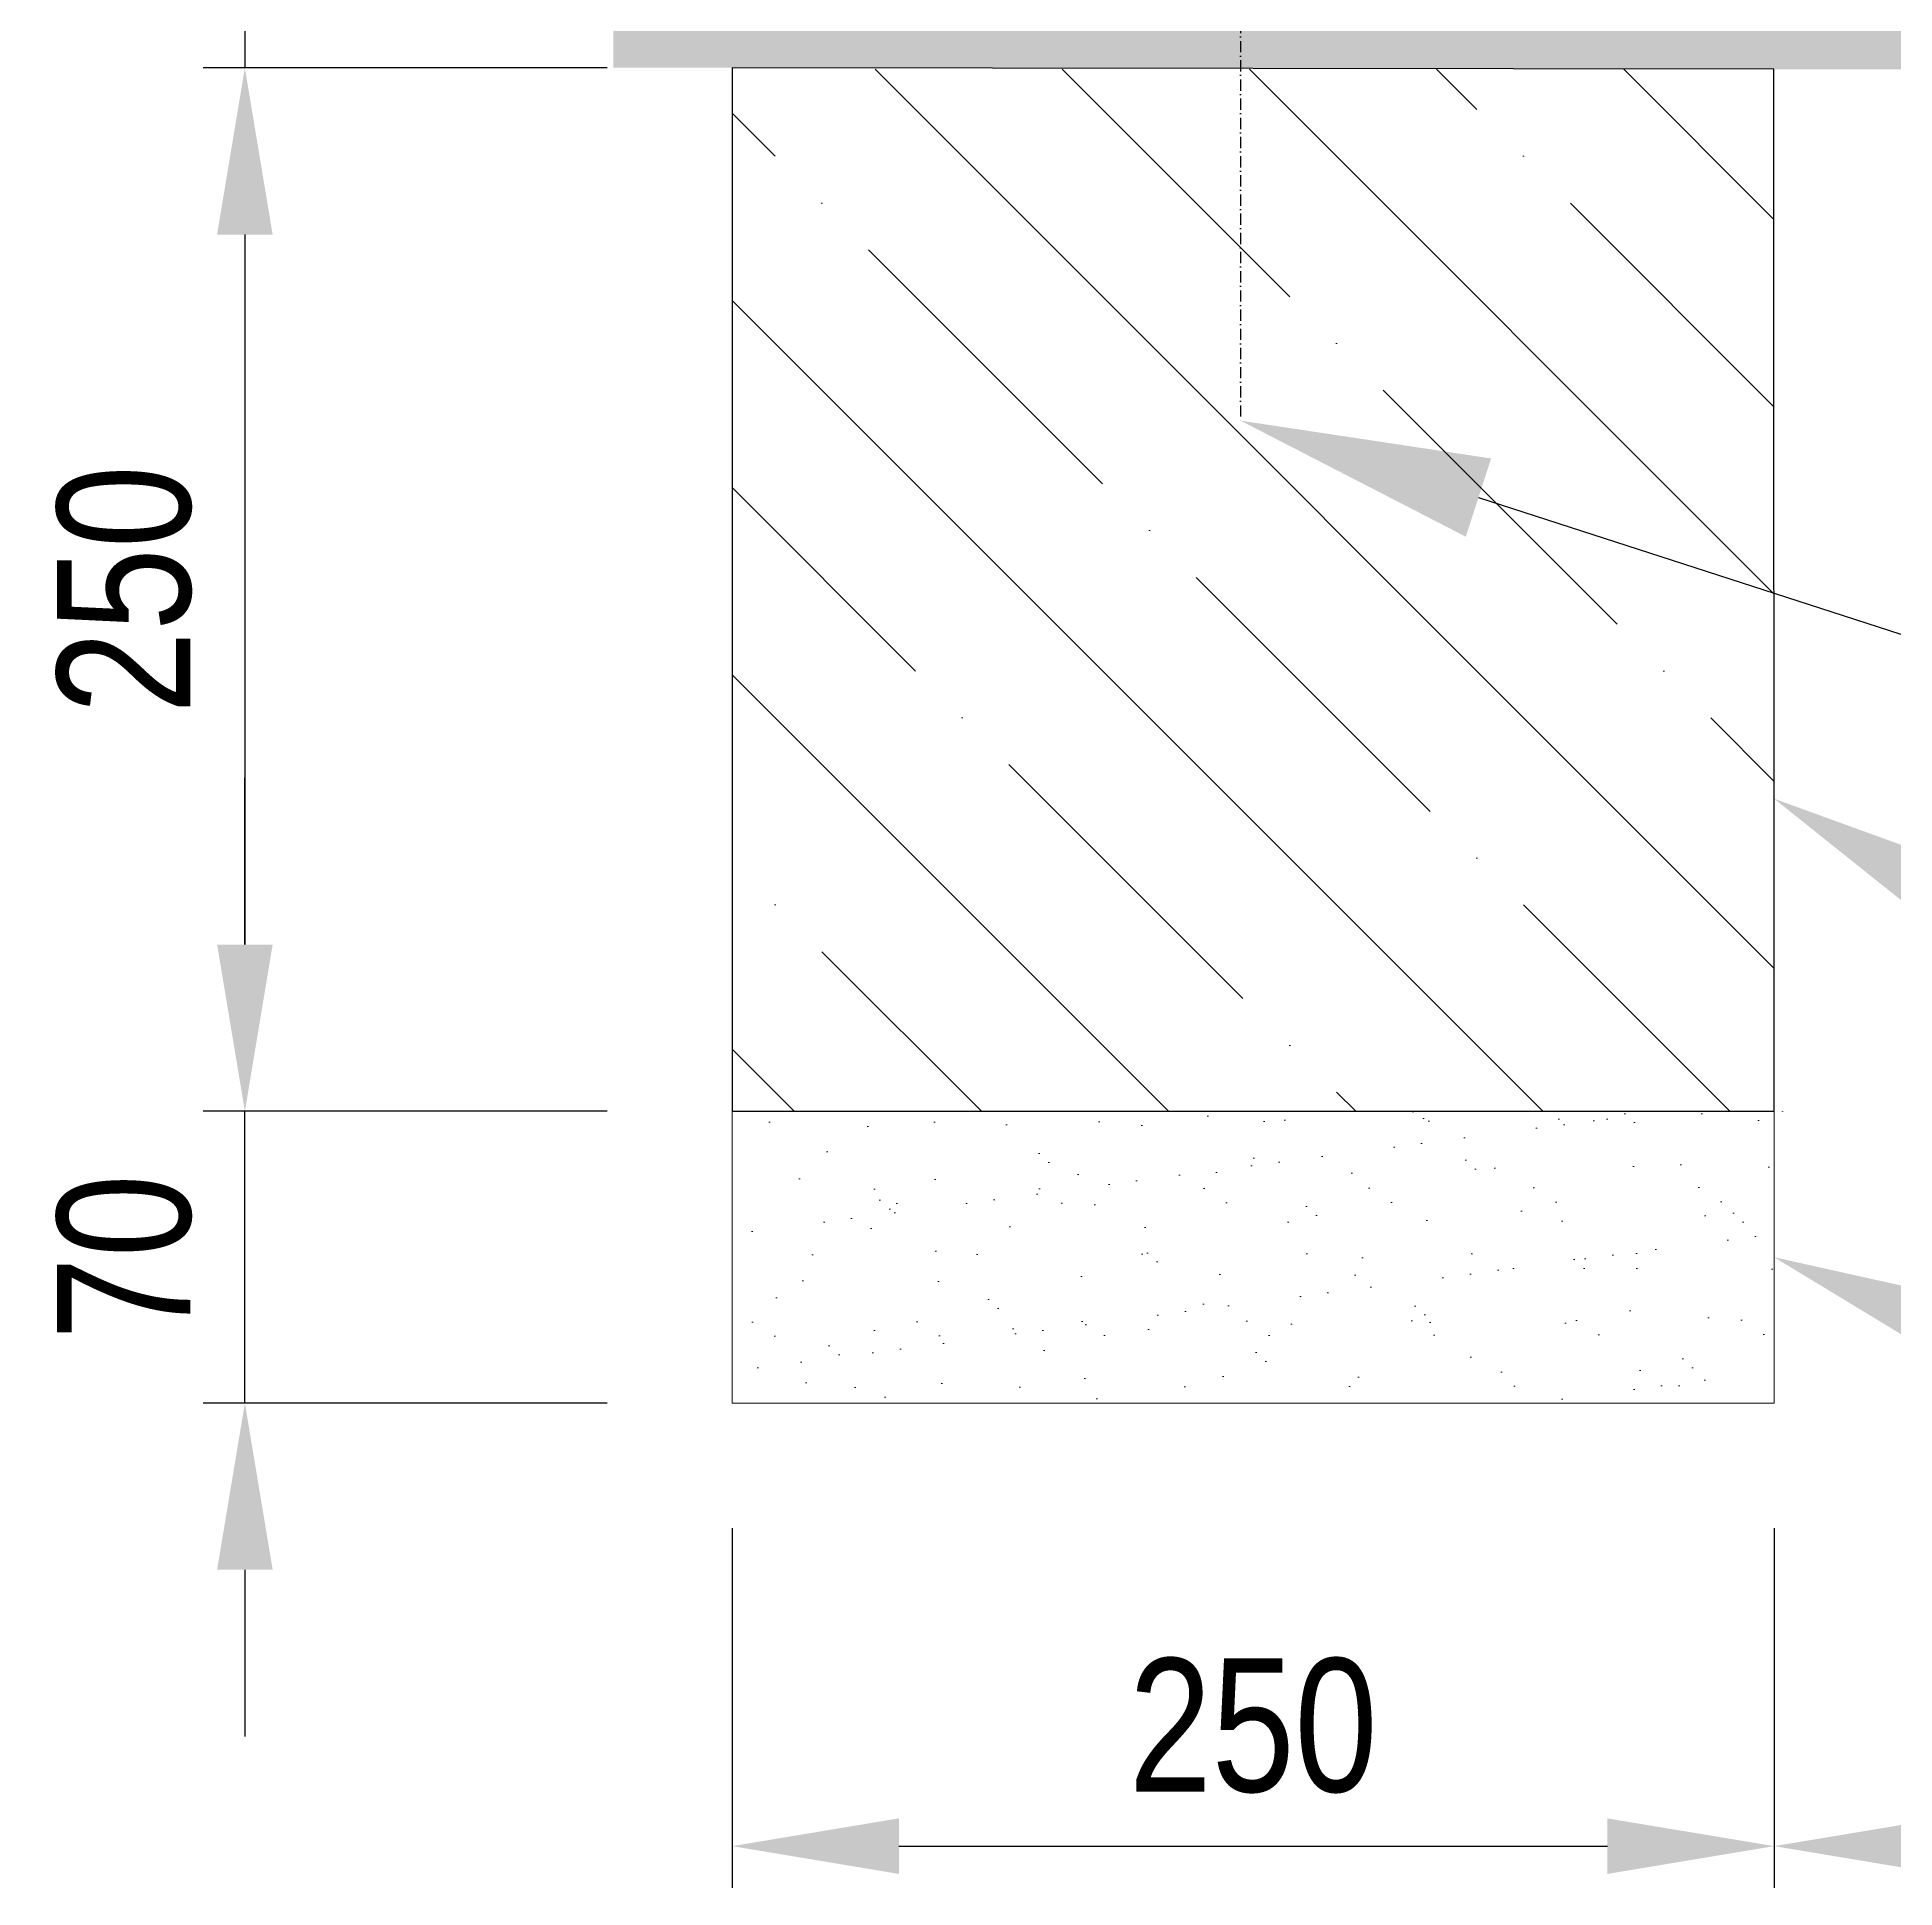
# Model space of a CAD drawing. Header units: millimetres. Extents: x 11004 to 31904, y 3085 to 7285.
# Drawn here: x 12337.2 to 12782.9, y 5073.8 to 5517.8 of the extents above; entities that cross this region are included whole.
import ezdxf
from ezdxf import colors
from ezdxf.entities.mleader import LeaderData, LeaderLine
from ezdxf.math import Vec2, Vec3

# ---------------------------------------------------------------- set-up
doc = ezdxf.new("R2010")
doc.units = ezdxf.units.MM
doc.header["$LTSCALE"] = 0.3
doc.linetypes.add('DashDot', pattern=[15, 9, -3, 0, -3])
doc.layers.add('SRAFY', color=251, linetype='Continuous', lineweight=13)
doc.styles.add('SEACAD_Arial', font='arial.ttf', dxfattribs={"width": 0.8})
doc.dimstyles.new('ISO-25', dxfattribs={"dimtxt": 1.6, "dimasz": 2, "dimexe": 0.5, "dimexo": 1.5, "dimtad": 1, "dimdec": 0, "dimtxsty": 'SEACAD_Arial', "dimcen": 2, "dimadec": 0, "dimazin": 0, "dimtfac": 1, "dimtdec": 0, "dimtmove": 0, "dimatfit": 3, "dimfxl": 1, "dimarcsym": 0})

# ---------------------------------------------------------------- blocks, each defined once
blk = doc.blocks.new('*D139')
at = {"color": 0, "lineweight": -2, "transparency": 16777216}
for p, q in [((12503.98, 5160.12), (12503.98, 5073.82)), ((12753.98, 5160.12), (12753.98, 5073.82)), ((12543.98, 5083.82), (12713.98, 5083.82))]:
    blk.add_line(p, q, dxfattribs=at)
at = {"color": 0, "transparency": 16777216}
for points in [[(12543.98, 5090.48), (12543.98, 5077.15), (12503.98, 5083.82)], [(12713.98, 5090.48), (12713.98, 5077.15), (12753.98, 5083.82)]]:
    blk.add_solid(points, dxfattribs=at)
at = {"layer": 'Defpoints', "color": 0, "transparency": 16777216}
for p in [(12503.98, 5190.12), (12753.98, 5190.12), (12753.98, 5083.82)]:
    blk.add_point(p, dxfattribs=at)
at = {"color": 0, "transparency": 16777216, "insert": (12628.98, 5112.65), "char_height": 32, "attachment_point": 5, "style": 'SEACAD_Arial'}
blk.add_mtext('250', dxfattribs=at)
blk = doc.blocks.new('*D141')
at = {"color": 0, "lineweight": -2, "transparency": 16777216}
for p, q in [((12753.98, 5160.12), (12753.98, 5073.82)), ((14253.99, 5160.1), (14253.99, 5073.82)), ((12793.98, 5083.82), (14213.99, 5083.82))]:
    blk.add_line(p, q, dxfattribs=at)
at = {"color": 0, "transparency": 16777216}
for points in [[(12793.98, 5090.48), (12793.98, 5077.15), (12753.98, 5083.82)], [(14213.99, 5090.48), (14213.99, 5077.15), (14253.99, 5083.82)]]:
    blk.add_solid(points, dxfattribs=at)
at = {"layer": 'Defpoints', "color": 0, "transparency": 16777216}
for p in [(12753.98, 5190.12), (14253.99, 5190.1), (14253.99, 5083.82)]:
    blk.add_point(p, dxfattribs=at)
at = {"color": 0, "transparency": 16777216, "insert": (13503.98, 5112.65), "char_height": 32, "attachment_point": 5, "style": 'SEACAD_Arial'}
blk.add_mtext('1500', dxfattribs=at)
blk = doc.blocks.new('*D172')
at = {"color": 0, "lineweight": -2, "transparency": 16777216}
for p, q in [((12387.07, 5650.45), (12387.07, 5690.45)), ((12445.45, 5610.45), (12377.07, 5610.45)), ((12387.07, 5610.45), (12387.07, 5510.45)), ((12473.98, 5510.45), (12377.07, 5510.45)), ((12387.07, 5470.45), (12387.07, 5430.45))]:
    blk.add_line(p, q, dxfattribs=at)
at = {"color": 0, "transparency": 16777216}
for points in [[(12380.4, 5650.45), (12393.74, 5650.45), (12387.07, 5610.45)], [(12380.4, 5470.45), (12393.74, 5470.45), (12387.07, 5510.45)]]:
    blk.add_solid(points, dxfattribs=at)
at = {"layer": 'Defpoints', "color": 0, "transparency": 16777216}
for p in [(12475.45, 5610.45), (12387.07, 5510.45), (12503.98, 5510.45)]:
    blk.add_point(p, dxfattribs=at)
at = {"color": 0, "transparency": 16777216, "insert": (12358.23, 5560.45), "char_height": 32, "attachment_point": 5, "rotation": 90, "style": 'SEACAD_Arial'}
blk.add_mtext('100', dxfattribs=at)
blk = doc.blocks.new('*D173')
at = {"color": 0, "lineweight": -2, "transparency": 16777216}
for p, q in [((12473.98, 5510.45), (12377.07, 5510.45)), ((12387.07, 5470.45), (12387.07, 5300.11)), ((12473.98, 5260.11), (12377.07, 5260.11))]:
    blk.add_line(p, q, dxfattribs=at)
at = {"color": 0, "transparency": 16777216}
for points in [[(12380.4, 5470.45), (12393.74, 5470.45), (12387.07, 5510.45)], [(12380.4, 5300.11), (12393.74, 5300.11), (12387.07, 5260.11)]]:
    blk.add_solid(points, dxfattribs=at)
at = {"layer": 'Defpoints', "color": 0, "transparency": 16777216}
for p in [(12503.98, 5510.45), (12387.07, 5260.11), (12503.98, 5260.11)]:
    blk.add_point(p, dxfattribs=at)
at = {"color": 0, "transparency": 16777216, "insert": (12358.23, 5385.28), "char_height": 32, "attachment_point": 5, "rotation": 90, "style": 'SEACAD_Arial'}
blk.add_mtext('250', dxfattribs=at)
blk = doc.blocks.new('*D174')
at = {"color": 0, "lineweight": -2, "transparency": 16777216}
for p, q in [((12387.07, 5300.11), (12387.07, 5340.11)), ((12473.98, 5260.11), (12377.07, 5260.11)), ((12387.07, 5190.12), (12387.07, 5260.11)), ((12473.98, 5190.12), (12377.07, 5190.12)), ((12387.07, 5150.12), (12387.07, 5110.12))]:
    blk.add_line(p, q, dxfattribs=at)
at = {"color": 0, "transparency": 16777216}
for points in [[(12380.4, 5300.11), (12393.74, 5300.11), (12387.07, 5260.11)], [(12380.4, 5150.12), (12393.74, 5150.12), (12387.07, 5190.12)]]:
    blk.add_solid(points, dxfattribs=at)
at = {"layer": 'Defpoints', "color": 0, "transparency": 16777216}
for p in [(12387.07, 5260.11), (12503.98, 5260.11), (12503.98, 5190.12)]:
    blk.add_point(p, dxfattribs=at)
at = {"color": 0, "transparency": 16777216, "insert": (12358.23, 5225.11), "char_height": 32, "attachment_point": 5, "rotation": 90, "style": 'SEACAD_Arial'}
blk.add_mtext('70', dxfattribs=at)

msp = doc.modelspace()

# ---------------------------------------------------------------- hatches: boundary and pattern name
at = {"layer": 'SRAFY'}
h = msp.add_hatch(dxfattribs=at)
h.set_pattern_fill('AR-SAND', color=256, scale=0.5)
h.set_pattern_definition([(37.5, (5940, 295.79), (-0.800016, 24.47066), [0, -19.304, 0, -21.59, 0, -20.6375]), (7.5, (5940, 295.79), (22.47616, 35.84126), [0, -10.414, 0, -17.399, 0, -6.6675]), (327.5, (5924.38, 295.79), (39.54962, 0.07186), [0, -6.35, 0, -22.86, 0, -29.845]), (317.5, (5924.38, 295.79), (38.17782, 11.14647), [0, -3.175, 0, -14.986, 0, -17.145])])
h.paths.add_polyline_path([(12475.45, 5530.45), (12475.45, 5510.49), (12505.98, 5510.45), (12625.95, 5510.28), (12625.95, 5530.45)])
h.paths.add_polyline_path([(13530.45, 5510.1), (13530.45, 5530.45), (12625.95, 5530.45), (12625.95, 5510.28), (12755.95, 5510.1)])
h = msp.add_hatch(dxfattribs=at)
h.set_pattern_fill('ANSI35', color=256, scale=10, angle=90)
h.set_pattern_definition([(135, (-2, 0), (-44.90128, -44.90128), []), (135, (-2, 44.9), (-44.90128, -44.90128), [79.375, -15.875, 0, -15.875])])
h.paths.add_polyline_path([(12753.95, 5390.45), (12753.95, 5510.1), (12503.95, 5510.1), (12503.95, 5260.11), (12753.94, 5260.11)])
h = msp.add_hatch(dxfattribs=at)
h.set_pattern_fill('AR-SAND', color=256, scale=0.5)
h.set_pattern_definition([(37.5, (-2, 0), (-0.800016, 24.470662), [0, -19.304, 0, -21.59, 0, -20.6375]), (7.5, (-2, 0), (22.476164, 35.841255), [0, -10.414, 0, -17.399, 0, -6.6675]), (327.5, (-17.62, 0), (39.54962, 0.07186), [0, -6.35, 0, -22.86, 0, -29.845]), (317.5, (-17.62, 0), (38.17782, 11.14647), [0, -3.175, 0, -14.986, 0, -17.145])])
h.paths.add_polyline_path([(12753.97, 5190.12), (12753.98, 5260.1), (12725.2, 5260.11), (12503.98, 5260.11), (12503.98, 5190.12)])

# ---------------------------------------------------------------- linework, layer by layer
at = {"linetype": 'DashDot', "lineweight": 30}
msp.add_line((12625.95, 5636.47), (12625.95, 5425.81), dxfattribs=at)
msp.add_lwpolyline([(12503.98, 5260.11), (12753.99, 5260.11), (12753.95, 5510.1), (12503.98, 5510.45)], close=True)
at = {"color": 7, "linetype": 'Continuous'}
msp.add_circle((12755.98, 5260.11), 0.01, dxfattribs=at)
at = {"layer": 'SRAFY'}
for p, q in [((12503.98, 5260.11), (12503.98, 5190.12)), ((12753.97, 5260.11), (12753.97, 5190.12)), ((12503.98, 5190.12), (12753.97, 5190.12))]:
    msp.add_line(p, q, dxfattribs=at)

# ---------------------------------------------------------------- dimensions: what is measured, and where the dimension line sits
for base, p1, p2, picture, middle in [((12387.07, 5510.45), (12475.45, 5610.45), (12503.98, 5510.45), '*D172', (12358.23, 5560.45)), ((12387.07, 5260.11), (12503.98, 5510.45), (12503.98, 5260.11), '*D173', (12358.23, 5385.28))]:
    dim = msp.add_linear_dim(base=base, p1=p1, p2=p2, angle=90, dimstyle='ISO-25')
    dim.commit()
    dim.dimension.update_dxf_attribs({"geometry": picture, "text_midpoint": middle})
dim = msp.add_linear_dim(base=(12387.07, 5260.11), p1=(12503.98, 5190.12), p2=(12503.98, 5260.11), angle=90, dimstyle='ISO-25')
dim.commit()
dim.dimension.update_dxf_attribs({"geometry": '*D174', "text_midpoint": (12387.07, 5225.11), "dimtype": 160})
for base, p1, p2, picture, middle in [((12753.98, 5083.82), (12503.98, 5190.12), (12753.98, 5190.12), '*D139', (12628.98, 5112.65)), ((14253.99, 5083.82), (12753.98, 5190.12), (14253.99, 5190.1), '*D141', (13503.98, 5112.65))]:
    dim = msp.add_linear_dim(base=base, p1=p1, p2=p2, dimstyle='ISO-25', override={"dimscale": 0, "dimtix": 0, "dimtofl": 1, "dimtmove": 0, "dimatfit": 3})
    dim.commit()
    dim.dimension.update_dxf_attribs({"geometry": picture, "text_midpoint": middle})

# ---------------------------------------------------------------- leaders
ml = msp.add_multileader_mtext('Standard')
ml.set_content('2', color=256, style='SEACAD_Arial')
ml.set_leader_properties()
ml.build(insert=Vec2(0, 0))
ml.multileader.update_dxf_attribs({"text_right_attachment_type": 6, "dogleg_length": 2, "arrow_head_size": 60, "scale": 20})
ctx = ml.context
ctx.base_point, ctx.scale, ctx.char_height, ctx.arrow_head_size, ctx.landing_gap_size, ctx.plane_origin = Vec3(12968.41, 5328.03), 20, 50, 60, 20, Vec3(12625.95, 5425.81)
ctx.right_attachment = 6
notes = []
notes.append((ctx, [(0, (1, 1, 0), (12928.41, 5328.03), (1, 0), 40, [(0, [(12625.95, 5425.81)], 0, [])])]))
ctx.mtext.insert, ctx.mtext.flow_direction = Vec3(12988.41, 5353.03), 5
ml = msp.add_multileader_mtext('Standard')
ml.set_content('3', color=256, style='SEACAD_Arial')
ml.set_leader_properties()
ml.build(insert=Vec2(0, 0))
ml.multileader.update_dxf_attribs({"text_right_attachment_type": 6, "dogleg_length": 2, "arrow_head_size": 60, "scale": 20})
ctx = ml.context
ctx.base_point, ctx.scale, ctx.char_height, ctx.arrow_head_size, ctx.landing_gap_size, ctx.plane_origin = Vec3(12966.41, 5238.43), 20, 50, 60, 20, Vec3(12622.92, 5212.97)
ctx.right_attachment = 6
notes.append((ctx, [(0, (1, 1, 0), (12926.41, 5238.43), (1, 0), 40, [(0, [(12753.98, 5335.1)], 0, [])])]))
ctx.mtext.insert, ctx.mtext.flow_direction = Vec3(12986.41, 5263.87), 5
ml = msp.add_multileader_mtext('Standard')
ml.set_content('4', color=256, style='SEACAD_Arial')
ml.set_leader_properties()
ml.build(insert=Vec2(0, 0))
ml.multileader.update_dxf_attribs({"text_right_attachment_type": 6, "dogleg_length": 2, "arrow_head_size": 60, "scale": 20})
ctx = ml.context
ctx.base_point, ctx.scale, ctx.char_height, ctx.arrow_head_size, ctx.landing_gap_size, ctx.plane_origin = Vec3(12966.41, 5155.84), 20, 50, 60, 20, Vec3(12543.83, 5266.22)
ctx.right_attachment = 6
notes.append((ctx, [(0, (1, 1, 0), (12926.41, 5155.84), (1, 0), 40, [(0, [(12753.97, 5225.11)], 0, [])])]))
ctx.mtext.insert, ctx.mtext.flow_direction = Vec3(12986.41, 5180.84), 5
for ctx, leaders in notes:
    for number, flags, end, landing, length, lines in leaders:
        leader = LeaderData()
        leader.index, (leader.has_last_leader_line, leader.has_dogleg_vector, leader.attachment_direction) = number, flags
        leader.last_leader_point, leader.dogleg_vector, leader.dogleg_length = Vec3(end), Vec3(landing), length
        for number, points, colour, breaks in lines:
            line = LeaderLine()
            line.index, line.vertices, line.color, line.breaks = number, Vec3.list(points), colors.encode_raw_color(colour), breaks
            leader.lines.append(line)
        ctx.leaders.append(leader)

doc.saveas('drawing.dxf')
